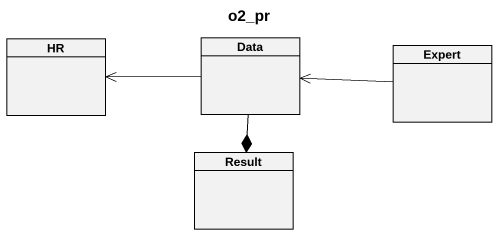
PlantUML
@startuml
title o2_pr
hide circle
hide empty members
class HR
class Data
class Expert
class Result
Data -left-> HR
Data --* Result
Expert -left-> Data
@enduml
